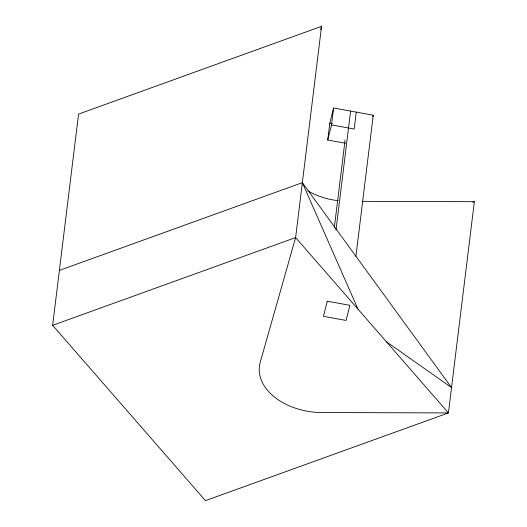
<?xml version="1.0" encoding="UTF-8"?>
<svg xmlns="http://www.w3.org/2000/svg" width="527" height="527" viewBox="0 0 527 527"><rect width="100%" height="100%" fill="white"/><g stroke="black" fill="none" stroke-linecap="round" stroke-linejoin="round"><path stroke-width="0.79" d="M52.641 325.311L295.614 237.585L448.424 412.924L205.451 500.65L52.641 325.311L78.576 114.076L321.549 26.35L295.614 237.585L260.219 362.312A57.641 38.866 7 0 0 321.951 412.536L448.424 412.924L474.359 201.689L362.121 201.34M345.508 143.265L327.722 140.044L329.797 123.14L333.617 108.002L373.241 115.189L355.909 256.346M327.722 140.044L331.542 124.906L333.617 108.002M334.355 227.4L345.073 140.09M335.976 230.213L350.6 111.085M356.259 112.113L354.184 129.01L331.542 124.906M372.839 116.783L373.241 115.189M320.653 29.505L321.549 26.35M59.38 270.391L302.353 182.665L451.534 387.576L386.35 341.7M472.811 202.243L474.359 201.689M329.797 123.14L332.221 123.581M302.353 182.665L357.991 309.158M338.123 200.701A57.641 38.866 7 0 1 307.926 190.906M327.26 301.2L323.433 316.338L346.074 320.442L349.902 305.304L327.26 301.2"/></g></svg>
